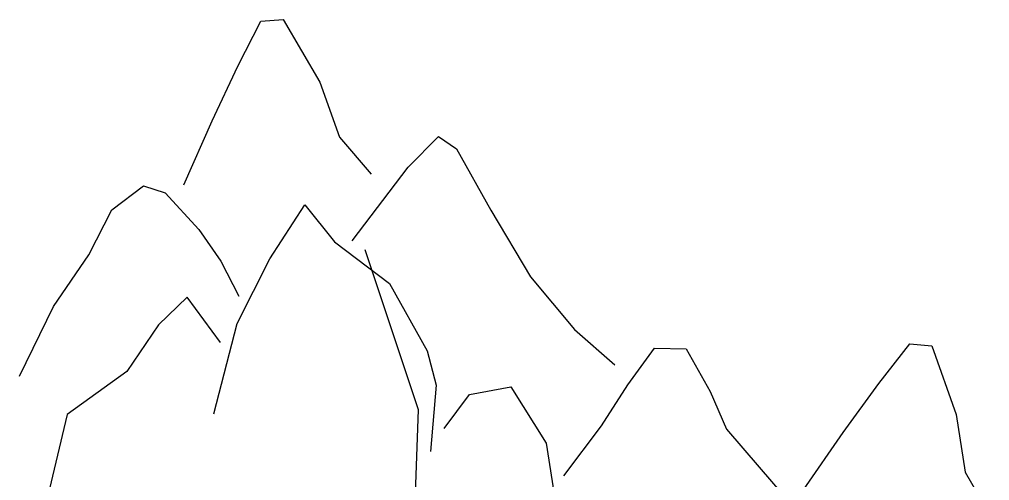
# Model space of a CAD drawing. Header units: millimetres. Extents: x 524954 to 526204, y 9523489 to 9524010.
# Drawn here: x 525937.937 to 525939.2, y 9523825.915 to 9523826.515 of the extents above; entities that cross this region are included whole.
import ezdxf

# ---------------------------------------------------------------- set-up
doc = ezdxf.new("R2010")
doc.units = ezdxf.units.MM
doc.linetypes.add('ACAD_ISO12W100', pattern=[21, 12, -3, 0, -3, 0, -3])
doc.layers.add('Arbre', color=34, linetype='ACAD_ISO12W100')

# ---------------------------------------------------------------- blocks, each defined once
blk = doc.blocks.new('v088')
at = {"color": 3, "linetype": 'Continuous'}
for p, q in [((-0.0239, 12.3184), (0.0161, 12.3965)), ((0.0161, 12.3965), (0.0546, 12.3999)), ((0.0546, 12.3999), (0.1184, 12.2906)), ((-0.0686, 12.2238), (-0.0239, 12.3184)), ((0.1184, 12.2906), (0.1522, 12.1952)), ((-0.1179, 12.1126), (-0.0686, 12.2238)), ((0.1522, 12.1952), (0.2074, 12.1313)), ((0.2717, 12.1435), (0.3242, 12.1966)), ((0.3242, 12.1966), (0.3557, 12.1751)), ((0.3557, 12.1751), (0.415, 12.0689)), ((0.1746, 12.0155), (0.2717, 12.1435)), ((-0.2428, 12.0693), (-0.1881, 12.111)), ((-0.1881, 12.111), (-0.1505, 12.0986)), ((-0.1505, 12.0986), (-0.0915, 12.0354)), ((0.0317, 11.9844), (0.0922, 12.0781)), ((0.0922, 12.0781), (0.1437, 12.0135)), ((-0.2828, 11.9912), (-0.2428, 12.0693)), ((0.415, 12.0689), (0.4841, 11.9528)), ((-0.0915, 12.0354), (-0.0536, 11.98)), ((0.1437, 12.0135), (0.2395, 11.9416)), ((-0.344, 11.9013), (-0.2828, 11.9912)), ((-0.0536, 11.98), (-0.0225, 11.9193)), ((-0.0252, 11.8718), (0.0317, 11.9844)), ((0.2395, 11.9416), (0.3048, 11.8248)), ((0.4841, 11.9528), (0.5601, 11.8616)), ((-0.1123, 11.9179), (-0.1618, 11.8694)), ((-0.0542, 11.8389), (-0.1123, 11.9179)), ((-0.4033, 11.7804), (-0.344, 11.9013)), ((-0.1618, 11.8694), (-0.2169, 11.7884)), ((-0.066, 11.7153), (-0.0252, 11.8718)), ((0.5601, 11.8616), (0.6304, 11.8005)), ((0.3048, 11.8248), (0.32, 11.7651)), ((0.6527, 11.7656), (0.6994, 11.8293)), ((0.6994, 11.8293), (0.7544, 11.828)), ((0.7544, 11.828), (0.796, 11.7537)), ((1.0886, 11.7676), (1.1424, 11.8368)), ((1.1424, 11.8368), (1.1809, 11.833)), ((1.1809, 11.833), (1.2232, 11.7138)), ((-0.2169, 11.7884), (-0.3202, 11.714)), ((0.32, 11.7651), (0.3106, 11.6498)), ((0.378, 11.7487), (0.4498, 11.7623)), ((0.4498, 11.7623), (0.5114, 11.6644)), ((0.6075, 11.6944), (0.6527, 11.7656)), ((1.027, 11.683), (1.0886, 11.7676)), ((0.3344, 11.6895), (0.378, 11.7487)), ((0.796, 11.7537), (0.824, 11.6885)), ((-0.3202, 11.714), (-0.3572, 11.5582)), ((1.2232, 11.7138), (1.2386, 11.6137)), ((0.5418, 11.6075), (0.6075, 11.6944)), ((0.824, 11.6885), (0.9344, 11.5607)), ((0.9578, 11.583), (1.027, 11.683)), ((0.5114, 11.6644), (0.5299, 11.5465)), ((1.2386, 11.6137), (1.2809, 11.5407))]:
    blk.add_line(p, q, dxfattribs=at)
at = {"linetype": 'Continuous'}
for p, q in [((0.2897, 11.7219), (0.1969, 11.9998)), ((0.2697, 11.1929), (0.2897, 11.7219))]:
    blk.add_line(p, q, dxfattribs=at)

msp = doc.modelspace()

# ---------------------------------------------------------------- block references
at = {"layer": 'Arbre', "xscale": 0.75, "yscale": 0.75, "zscale": 0.75}
msp.add_blockref('v088', (525938.2393, 9523817.2151, 911.42), dxfattribs=at)

doc.saveas('drawing.dxf')
